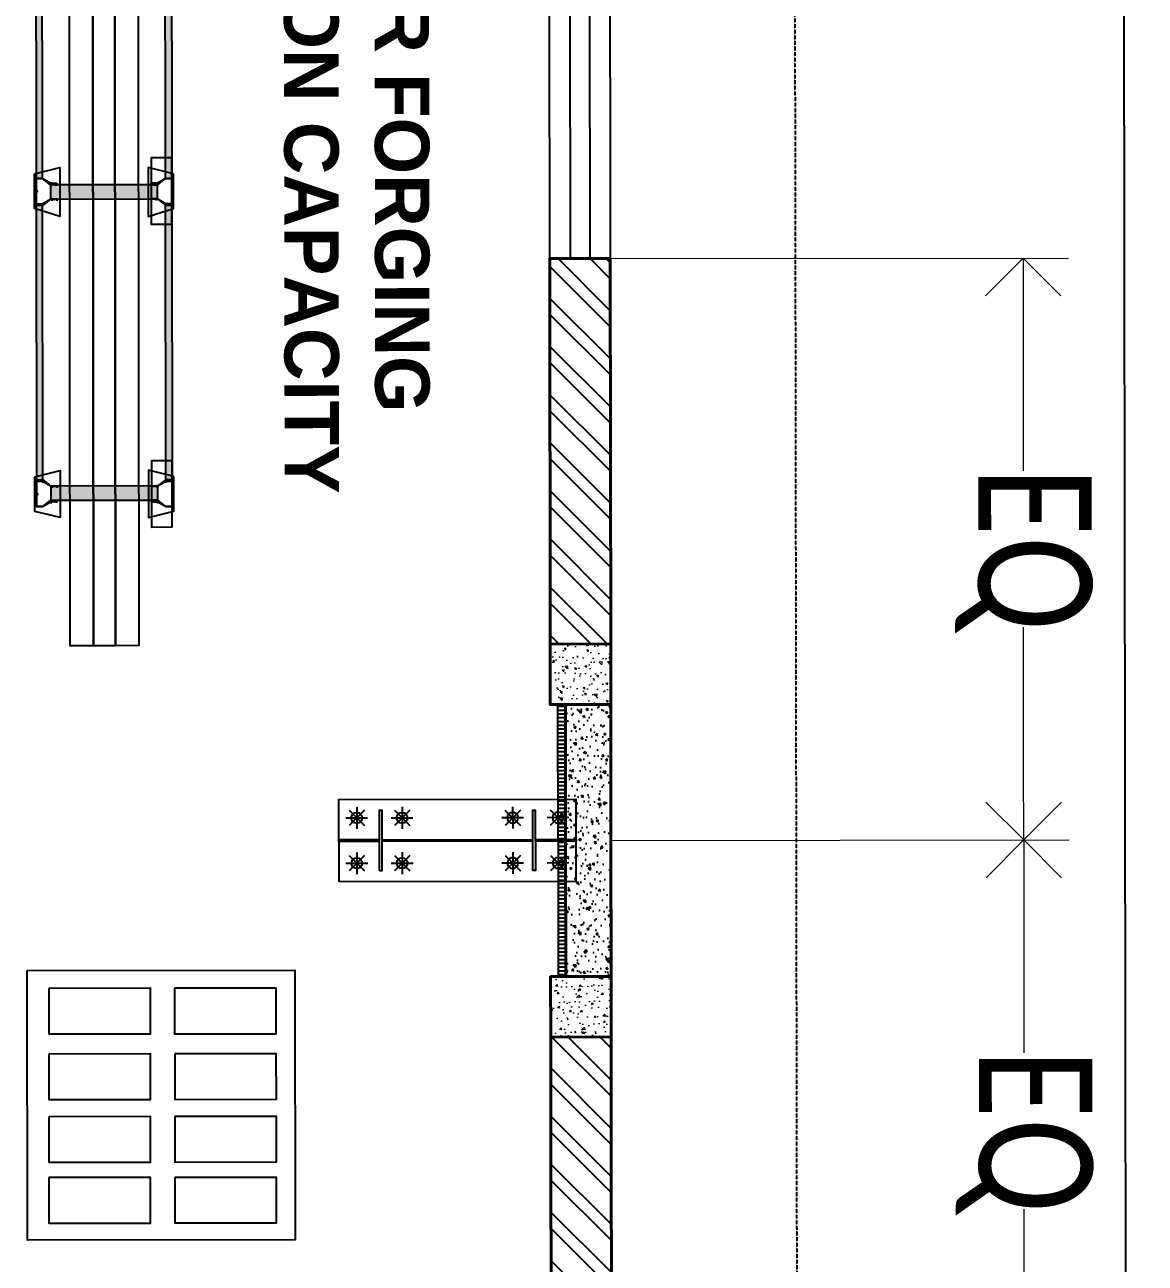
# Model space of a CAD drawing. Header units: feet. Extents: x -99009 to 3252343, y -11094690 to 9035152.
# Drawn here: x 2527069 to 2530777, y -1951585 to -1947488 of the extents above; entities that cross this region are included whole.
import ezdxf

# ---------------------------------------------------------------- set-up
doc = ezdxf.new("R2010")
doc.units = ezdxf.units.FT
doc.header["$PDSIZE"] = -1
doc.linetypes.add('HIDDEN', pattern=[0.375, 0.25, -0.125])
for name, color, linetype in [('1', 1, 'Continuous'), ('HATCH', 252, 'Continuous'), ('K-LINE', 7, 'Continuous'), ('TEXT DETAILS', 190, 'Continuous'), ('WALL DIMENSIONS', 40, 'Continuous'), ('WINDOW', 5, 'Continuous')]:
    doc.layers.add(name, color=color, linetype=linetype)
for name, color, linetype, lineweight in [('DIMENTIONS', 33, 'Continuous', 15), ('ELEVATION', 2, 'Continuous', 25), ('RCC', 3, 'Continuous', 40), ('ROAD', 134, 'Continuous', 0), ('WALL', 10, 'Continuous', 40)]:
    doc.layers.add(name, color=color, linetype=linetype, lineweight=lineweight)
doc.layers.add('HATCH WALL', color=7, linetype='Continuous', true_color=0x7d7d7d)
doc.styles.add('CALIBRI', font='calibri.ttf', dxfattribs={"width": 0.8})
doc.styles.get("Standard").update_dxf_attribs({"font": 'GOTHICB.TTF'})
doc.dimstyles.new('MERAKI 150', dxfattribs={"dimtxt": 375, "dimasz": 250, "dimexe": 150, "dimexo": 0, "dimgap": 0, "dimtad": 0, "dimdec": 0, "dimzin": 0, "dimdsep": 46, "dimtxsty": 'CALIBRI', "dimblk": 'OPEN90', "dimcen": 0, "dimclrd": 8, "dimclre": 8, "dimclrt": 256, "dimadec": 0, "dimazin": 0, "dimtfac": 1, "dimtdec": 0, "dimtix": 1, "dimtofl": 0, "dimtmove": 0, "dimatfit": 0, "dimldrblk": 'OPEN90', "dimfxl": 1, "dimtolj": 1, "dimtzin": 0, "dimlwd": -1, "dimlwe": -1, "dimarcsym": 1})
pattern_1 = [(270, (-3125, -67.5), (12.5, -5e-15), [])]
pattern_2 = [(45, (612769.12, -85329.73), (-79.549513, 79.549513), []), (45, (612822.15, -85329.73), (-79.549513, 79.549513), [])]
pattern_3 = [(230, (46526.59, -1654.01), (-71.72602, 6.27521), [7.5, -82.5]), (175, (46526.59, -1654.01), (13.87513, -75.21921), [6, -66]), (280.45144, (46520.61, -1653.485), (-57.85088, -68.944), [6.37402, -70.11421]), (226.1842, (46526.59, -1674.01), (-106.72413, 16.55193), [11.25, -123.75]), (276.63564, (46517.7, -1672.63), (-93.4662, -97.41186), [9.56103, -105.17138]), (171.18416, (46526.59, -1674.01), (-93.4662, -97.41186), [9, -99]), (201, (46516.59, -1669.01), (-59.690705, 40.26189), [7.5, -82.5]), (146, (46516.59, -1669.01), (-24.33153, -72.515), [6, -66]), (251.45144, (46511.615, -1665.65), (-84.02224, -32.25312), [6.37402, -70.11421]), (217.5, (46526.59, -1654.008), (-1.215986, -33.289385), [0, -65.2, 0, -67, 0, -66.25]), (187.5, (46526.59, -1654.008), (-26.306954, -39.44117), [0, -38.2, 0, -63.7, 0, -25.25]), (147.5, (46548.89, -1654.008), (-53.382244, 2.255487), [0, -25, 0, -78, 0, -103.5]), (137.5, (46558.89, -1654.01), (-58.318617, -10.0105), [0, -32.5, 0, -51.8, 0, -73.5])]

# ---------------------------------------------------------------- blocks, each defined once
blk = doc.blocks.new('_Open90')
at = {"color": 0, "linetype": 'ByBlock', "lineweight": -2}
for p, q in [((-0.5, 0.5), (0, 0)), ((0, 0), (-1, 0)), ((0, 0), (-0.5, -0.5))]:
    blk.add_line(p, q, dxfattribs=at)
blk = doc.blocks.new('*D177')
at = {"layer": 'Defpoints', "color": 0, "transparency": 16777216}
for p in [(1926, 1366.2), (0, 0), (1926, 0)]:
    blk.add_point(p, dxfattribs=at)
at = {"layer": 'DIMENTIONS', "color": 8, "transparency": 16777216}
for p, q in [((0, 0), (0, 1516.2)), ((1926, 0), (1926, 1516.2)), ((250, 1366.2), (704.2, 1366.2)), ((1676, 1366.2), (1221.8, 1366.2))]:
    blk.add_line(p, q, dxfattribs=at)
at = {"layer": 'DIMENTIONS', "color": 8, "linetype": 'ByBlock', "transparency": 16777216, "xscale": 250, "yscale": 250, "zscale": 250}
for p, rotation in [((0, 1366.2), 179.9999999999762), ((1926, 1366.2), 359.9999999999762)]:
    blk.add_blockref('_Open90', p, dxfattribs=dict(at, rotation=rotation))
at = {"layer": 'DIMENTIONS', "transparency": 16777216, "insert": (963, 1366.2), "char_height": 375, "attachment_point": 5, "style": 'CALIBRI'}
blk.add_mtext('\\A1;\\A1;EQ', dxfattribs=at)
blk = doc.blocks.new('*D178')
at = {"layer": 'Defpoints', "color": 0, "transparency": 16777216}
for p in [(4325, 1366.2), (4325, 0), (6250, 0)]:
    blk.add_point(p, dxfattribs=at)
at = {"layer": 'DIMENTIONS', "color": 8, "transparency": 16777216}
for p, q in [((4325, 0), (4325, 1516.2)), ((6250, 0), (6250, 1516.2)), ((4575, 1366.2), (5028.7, 1366.2)), ((6000, 1366.2), (5546.3, 1366.2))]:
    blk.add_line(p, q, dxfattribs=at)
at = {"layer": 'DIMENTIONS', "color": 8, "linetype": 'ByBlock', "transparency": 16777216, "xscale": 250, "yscale": 250, "zscale": 250}
for p, rotation in [((4325, 1366.2), 179.9999999983568), ((6250, 1366.2), 359.9999999983567)]:
    blk.add_blockref('_Open90', p, dxfattribs=dict(at, rotation=rotation))
at = {"layer": 'DIMENTIONS', "transparency": 16777216, "insert": (5287.5, 1366.2), "char_height": 375, "attachment_point": 5, "rotation": 360, "style": 'CALIBRI'}
blk.add_mtext('\\A1;\\A1;EQ', dxfattribs=at)
blk = doc.blocks.new('W-3')
for p, q in [((1200, 32.5), (-1200, 32.5)), ((1200, -32.5), (-1200, -32.5))]:
    blk.add_line(p, q)
blk.add_lwpolyline([(-1200, 100), (1200, 100), (1200, -100), (-1200, -100)], close=True)
blk = doc.blocks.new('RCC COLUMN')
at = {"layer": 'ROAD'}
h = blk.add_hatch(dxfattribs=at)
h.set_pattern_fill('AR-CONC', color=252, scale=10)
h.set_pattern_definition([(50, (-23146.816, 205572.735), (71.726018, -6.275213), [7.5, -82.5]), (355, (-23146.82, 205572.735), (-13.875133, 75.219213), [6, -66]), (100.451444, (-23140.84, 205572.21), (57.850885, 68.944), [6.37402, -70.11421]), (46.1842, (-23146.82, 205592.735), (106.724133, -16.551928), [11.25, -123.75]), (96.635635, (-23137.92, 205591.36), (93.466195, 97.41186), [9.561034, -105.171376]), (351.184164, (-23146.82, 205592.73), (93.466195, 97.41186), [9, -99]), (21, (-23136.816, 205587.735), (59.690705, -40.261889), [7.5, -82.5]), (326, (-23136.82, 205587.735), (24.331533, 72.515005), [6, -66]), (71.451445, (-23131.84, 205584.38), (84.022238, 32.253115), [6.37402, -70.11421]), (37.5, (-23146.816, 205572.735), (1.2159855, 33.2893854), [0, -65.2, 0, -67, 0, -66.25]), (7.5, (-23146.816, 205572.735), (26.306954, 39.441171), [0, -38.2, 0, -63.7, 0, -25.25]), (327.5, (-23169.116, 205572.735), (53.3822436, -2.2554872), [0, -25, 0, -78, 0, -103.5]), (317.5, (-23179.116, 205572.735), (58.318617, 10.010498), [0, -32.5, 0, -51.8, 0, -73.5])])
h.paths.add_polyline_path([(-100, -115), (100, -115), (100, 85), (-100, 85)])
at = {"layer": 'RCC'}
blk.add_lwpolyline([(-100, -115), (100, -115), (100, 85), (-100, 85)], close=True, dxfattribs=at)
blk = doc.blocks.new('W')
at = {"layer": 'TEXT DETAILS', "linetype": 'HIDDEN', "ltscale": 0.5}
blk.add_lwpolyline([(0, 0), (0, -500)], dxfattribs=at)
at = {"layer": 'TEXT DETAILS'}
blk.add_circle((0, -753), 253, dxfattribs=at)
at = {"layer": 'TEXT DETAILS', "insert": (0, -753), "char_height": 250, "width": 261.905, "attachment_point": 5, "style": 'CALIBRI'}
blk.add_mtext('W', dxfattribs=at)
blk = doc.blocks.new('RM Stand 1')
at = {"transparency": 33554687}
for color, points in [(256, [(736127.3, -1125512.3), (737040.4, -1125491.4), (736127.3, -1125491.4)]), (256, [(736127.3, -1125512.3), (737040.4, -1125512.3), (737040.4, -1125491.4)]), (256, [(737129.1, -1125512.3), (738036.9, -1125491.4), (737129.1, -1125491.4)]), (256, [(737129.1, -1125512.3), (738036.9, -1125512.3), (738036.9, -1125491.4)]), (1, [(737108.2, -1125893.2), (737061.2, -1125538.4), (737061.2, -1125893.2)]), (1, [(737108.2, -1125893.2), (737108.2, -1125538.4), (737061.2, -1125538.4)]), (1, [(737108.2, -1125893.2), (737061.2, -1125538.4), (737061.2, -1125893.2)]), (1, [(737108.2, -1125893.2), (737108.2, -1125538.4), (737061.2, -1125538.4)]), (1, [(738104.7, -1125893.2), (738057.7, -1125538.4), (738057.7, -1125893.2)]), (1, [(738104.7, -1125893.2), (738104.7, -1125538.4), (738057.7, -1125538.4)]), (256, [(736127.3, -1125940.1), (737040.4, -1125919.2), (736127.3, -1125919.2)]), (256, [(736127.3, -1125940.1), (737040.4, -1125940.1), (737040.4, -1125919.2)]), (256, [(737129.1, -1125940.1), (738036.9, -1125919.2), (737129.1, -1125919.2)]), (256, [(737129.1, -1125940.1), (738036.9, -1125940.1), (738036.9, -1125919.2)])]:
    blk.add_hatch(color=color, dxfattribs=at).paths.add_polyline_path(points)
for points in [[(736127.3, -1125491.4), (737040.4, -1125491.4), (737040.4, -1125512.3), (736127.3, -1125512.3), (736127.3, -1125491.4), (736038.6, -1125491.4)], [(736972.5, -1125491.4), (736972.5, -1125559.3), (737191.7, -1125559.3), (737191.7, -1125491.4), (736972.5, -1125491.4)], [(736972.5, -1125491.4), (736972.5, -1125559.3), (737191.7, -1125559.3), (737191.7, -1125491.4), (736972.5, -1125491.4)], [(737024.7, -1125486.2), (737003.8, -1125569.7), (737165.6, -1125569.7), (737139.5, -1125486.2), (737024.7, -1125486.2)], [(737024.7, -1125486.2), (737003.8, -1125569.7), (737165.6, -1125569.7), (737139.5, -1125486.2), (737024.7, -1125486.2)], [(737040.4, -1125491.4), (737129.1, -1125491.4)], [(737040.4, -1125512.3), (737040.4, -1125491.4), (737040.4, -1125512.3)], [(737040.4, -1125491.4), (737076.9, -1125491.4), (737040.4, -1125491.4)], [(737129.1, -1125491.4), (738036.9, -1125491.4), (738036.9, -1125512.3), (737129.1, -1125512.3), (737129.1, -1125491.4), (737040.4, -1125491.4)], [(737040.4, -1125512.3), (737040.4, -1125491.4), (737040.4, -1125512.3)], [(737040.4, -1125491.4), (737076.9, -1125491.4), (737040.4, -1125491.4)], [(737061.2, -1125538.4), (737040.4, -1125512.3), (737056, -1125538.4)], [(737061.2, -1125538.4), (737040.4, -1125512.3), (737056, -1125538.4)], [(737076.9, -1125491.4), (737082.1, -1125491.4), (737076.9, -1125491.4)], [(737076.9, -1125491.4), (737082.1, -1125491.4), (737076.9, -1125491.4)], [(737082.1, -1125491.4), (737087.3, -1125491.4), (737082.1, -1125491.4)], [(737082.1, -1125491.4), (737087.3, -1125491.4), (737082.1, -1125491.4)], [(737123.8, -1125491.4), (737087.3, -1125491.4), (737129.1, -1125491.4)], [(737123.8, -1125491.4), (737087.3, -1125491.4), (737129.1, -1125491.4)], [(737123.8, -1125512.3), (737108.2, -1125538.4), (737129.1, -1125512.3)], [(737123.8, -1125512.3), (737108.2, -1125538.4), (737129.1, -1125512.3)], [(737123.8, -1125491.4), (737123.8, -1125512.3)], [(737123.8, -1125491.4), (737123.8, -1125512.3)], [(737129.1, -1125512.3), (737129.1, -1125491.4)], [(737129.1, -1125512.3), (737129.1, -1125491.4)], [(737974.3, -1125491.4), (737974.3, -1125559.3), (738193.4, -1125559.3), (738193.4, -1125491.4), (737974.3, -1125491.4)], [(738026.4, -1125486.2), (738005.6, -1125569.7), (738162.1, -1125569.7), (738141.2, -1125486.2), (738026.4, -1125486.2)], [(738036.9, -1125491.4), (738125.6, -1125491.4)], [(738036.9, -1125491.4), (738036.9, -1125512.3)], [(738042.1, -1125491.4), (738078.6, -1125491.4), (738036.9, -1125491.4)], [(738036.9, -1125512.3), (738057.7, -1125538.4)], [(738036.9, -1125512.3), (738042.1, -1125512.3)], [(738042.1, -1125512.3), (738042.1, -1125491.4)], [(738057.7, -1125538.4), (738042.1, -1125512.3)], [(738042.1, -1125512.3), (738047.3, -1125512.3)], [(738078.6, -1125491.4), (738083.8, -1125491.4), (738078.6, -1125491.4)], [(738083.8, -1125491.4), (738089, -1125491.4), (738083.8, -1125491.4)], [(738089, -1125491.4), (738125.6, -1125491.4), (738089, -1125491.4)], [(738125.6, -1125512.3), (738104.7, -1125538.4)], [(738109.9, -1125538.4), (738125.6, -1125512.3)], [(738125.6, -1125491.4), (738125.6, -1125512.3), (738125.6, -1125491.4)], [(737056, -1125543.6), (737061.2, -1125543.6), (737061.2, -1125538.4)], [(737056, -1125543.6), (737056, -1125538.4)], [(737056, -1125543.6), (737061.2, -1125543.6), (737061.2, -1125538.4)], [(737056, -1125543.6), (737056, -1125538.4)], [(737056, -1125554), (737061.2, -1125554), (737061.2, -1125548.8), (737061.2, -1125543.6)], [(737056, -1125543.6), (737056, -1125548.8), (737056, -1125554)], [(737056, -1125543.6), (737061.2, -1125543.6)], [(737056, -1125554), (737061.2, -1125554), (737061.2, -1125548.8), (737061.2, -1125543.6)], [(737056, -1125543.6), (737056, -1125548.8), (737056, -1125554)], [(737056, -1125543.6), (737061.2, -1125543.6)], [(737061.2, -1125554), (737056, -1125554), (737056, -1125559.3)], [(737061.2, -1125554), (737061.2, -1125559.3), (737056, -1125559.3)], [(737061.2, -1125554), (737056, -1125554), (737056, -1125559.3)], [(737061.2, -1125554), (737061.2, -1125559.3), (737056, -1125559.3)], [(737108.2, -1125893.2), (737108.2, -1125538.4), (737061.2, -1125538.4), (737061.2, -1125893.2), (737108.2, -1125893.2)], [(737108.2, -1125893.2), (737108.2, -1125538.4), (737061.2, -1125538.4), (737061.2, -1125893.2), (737108.2, -1125893.2)], [(737108.2, -1125538.4), (737108.2, -1125543.6), (737108.2, -1125538.4)], [(737108.2, -1125538.4), (737108.2, -1125543.6), (737108.2, -1125538.4)], [(737108.2, -1125554), (737108.2, -1125548.8), (737108.2, -1125543.6), (737108.2, -1125548.8), (737108.2, -1125554)], [(737108.2, -1125543.6), (737113.4, -1125543.6)], [(737108.2, -1125543.6), (737113.4, -1125543.6)], [(737108.2, -1125554), (737108.2, -1125548.8), (737108.2, -1125543.6), (737108.2, -1125548.8), (737108.2, -1125554)], [(737108.2, -1125543.6), (737113.4, -1125543.6)], [(737108.2, -1125543.6), (737113.4, -1125543.6)], [(737108.2, -1125554), (737108.2, -1125559.3), (737108.2, -1125554)], [(737108.2, -1125554), (737108.2, -1125559.3), (737108.2, -1125554)], [(738057.7, -1125543.6), (738057.7, -1125538.4), (738057.7, -1125543.6)], [(738104.7, -1125893.2), (738104.7, -1125538.4), (738057.7, -1125538.4), (738057.7, -1125893.2), (738104.7, -1125893.2)], [(738057.7, -1125554), (738057.7, -1125548.8), (738057.7, -1125543.6), (738057.7, -1125548.8), (738057.7, -1125554)], [(738057.7, -1125543.6), (738063, -1125543.6)], [(738057.7, -1125554), (738057.7, -1125559.3), (738057.7, -1125554)], [(738104.7, -1125538.4), (738109.9, -1125538.4)], [(738104.7, -1125538.4), (738104.7, -1125543.6)], [(738109.9, -1125538.4), (738109.9, -1125543.6), (738104.7, -1125543.6)], [(738104.7, -1125554), (738109.9, -1125554), (738109.9, -1125548.8), (738109.9, -1125543.6)], [(738104.7, -1125543.6), (738104.7, -1125548.8), (738104.7, -1125554)], [(738104.7, -1125543.6), (738109.9, -1125543.6)], [(738109.9, -1125554), (738104.7, -1125554), (738104.7, -1125559.3)], [(738109.9, -1125554), (738109.9, -1125559.3), (738104.7, -1125559.3)], [(738109.9, -1125538.4), (738115.1, -1125538.4)], [(737108.2, -1125559.3), (737113.4, -1125559.3)], [(737108.2, -1125559.3), (737113.4, -1125559.3)], [(738057.7, -1125559.3), (738063, -1125559.3)], [(732584.7, -1125679.2), (738584.7, -1125679.2), (738584.7, -1125601), (732584.7, -1125601), (732584.7, -1125679.2)], [(732584.7, -1125752.3), (738584.7, -1125752.3), (738584.7, -1125679.2), (732584.7, -1125679.2), (732584.7, -1125752.3)], [(732584.7, -1125830.6), (738584.7, -1125830.6), (738584.7, -1125752.3), (732584.7, -1125752.3), (732584.7, -1125830.6)], [(737024.7, -1125945.3), (737003.8, -1125861.9), (737165.6, -1125861.9), (737139.5, -1125945.3), (737024.7, -1125945.3)], [(737024.7, -1125945.3), (737003.8, -1125861.9), (737165.6, -1125861.9), (737139.5, -1125945.3), (737024.7, -1125945.3)], [(737061.2, -1125877.5), (737056, -1125877.5), (737056, -1125872.3)], [(737061.2, -1125877.5), (737061.2, -1125872.3), (737056, -1125872.3)], [(737061.2, -1125877.5), (737056, -1125877.5), (737056, -1125872.3)], [(737061.2, -1125877.5), (737061.2, -1125872.3), (737056, -1125872.3)], [(737056, -1125877.5), (737061.2, -1125877.5), (737061.2, -1125882.7), (737061.2, -1125887.9)], [(737056, -1125887.9), (737056, -1125882.7), (737056, -1125877.5)], [(737056, -1125877.5), (737061.2, -1125877.5), (737061.2, -1125882.7), (737061.2, -1125887.9)], [(737056, -1125887.9), (737056, -1125882.7), (737056, -1125877.5)], [(737108.2, -1125877.5), (737108.2, -1125872.3), (737108.2, -1125877.5)], [(737108.2, -1125872.3), (737113.4, -1125872.3)], [(737108.2, -1125877.5), (737108.2, -1125872.3), (737108.2, -1125877.5)], [(737108.2, -1125872.3), (737113.4, -1125872.3)], [(737108.2, -1125877.5), (737108.2, -1125882.7), (737108.2, -1125887.9), (737108.2, -1125882.7), (737108.2, -1125877.5)], [(737108.2, -1125877.5), (737108.2, -1125882.7), (737108.2, -1125887.9), (737108.2, -1125882.7), (737108.2, -1125877.5)], [(738026.4, -1125945.3), (738005.6, -1125861.9), (738162.1, -1125861.9), (738141.2, -1125945.3), (738026.4, -1125945.3)], [(738057.7, -1125877.5), (738057.7, -1125872.3), (738057.7, -1125877.5)], [(738057.7, -1125872.3), (738063, -1125872.3)], [(738057.7, -1125877.5), (738057.7, -1125882.7), (738057.7, -1125887.9), (738057.7, -1125882.7), (738057.7, -1125877.5)], [(738109.9, -1125877.5), (738104.7, -1125877.5), (738104.7, -1125872.3)], [(738109.9, -1125877.5), (738109.9, -1125872.3), (738104.7, -1125872.3)], [(738104.7, -1125877.5), (738109.9, -1125877.5), (738109.9, -1125882.7), (738109.9, -1125887.9)], [(738104.7, -1125887.9), (738104.7, -1125882.7), (738104.7, -1125877.5)], [(736127.3, -1125940.1), (737040.4, -1125940.1), (737040.4, -1125919.2), (736127.3, -1125919.2), (736127.3, -1125940.1)], [(737061.2, -1125893.2), (737040.4, -1125919.2), (737056, -1125893.2)], [(737061.2, -1125893.2), (737040.4, -1125919.2), (737056, -1125893.2)], [(737040.4, -1125919.2), (737040.4, -1125940.1), (737040.4, -1125919.2)], [(737040.4, -1125919.2), (737040.4, -1125940.1), (737040.4, -1125919.2)], [(737056, -1125887.9), (737061.2, -1125887.9)], [(737056, -1125887.9), (737061.2, -1125887.9), (737061.2, -1125893.2)], [(737056, -1125887.9), (737056, -1125893.2)], [(737056, -1125887.9), (737061.2, -1125887.9)], [(737056, -1125887.9), (737061.2, -1125887.9), (737061.2, -1125893.2)], [(737056, -1125887.9), (737056, -1125893.2)], [(737108.2, -1125887.9), (737113.4, -1125887.9)], [(737108.2, -1125893.2), (737108.2, -1125887.9), (737108.2, -1125893.2)], [(737108.2, -1125887.9), (737113.4, -1125887.9)], [(737108.2, -1125887.9), (737113.4, -1125887.9)], [(737108.2, -1125893.2), (737108.2, -1125887.9), (737108.2, -1125893.2)], [(737108.2, -1125887.9), (737113.4, -1125887.9)], [(737123.8, -1125919.2), (737108.2, -1125893.2), (737129.1, -1125919.2)], [(737123.8, -1125919.2), (737108.2, -1125893.2), (737129.1, -1125919.2)], [(737123.8, -1125940.1), (737123.8, -1125919.2)], [(737123.8, -1125940.1), (737123.8, -1125919.2)], [(737129.1, -1125919.2), (737129.1, -1125940.1)], [(737129.1, -1125940.1), (738036.9, -1125940.1), (738036.9, -1125919.2), (737129.1, -1125919.2), (737129.1, -1125940.1)], [(737129.1, -1125919.2), (737129.1, -1125940.1)], [(738036.9, -1125919.2), (738057.7, -1125893.2)], [(738036.9, -1125919.2), (738042.1, -1125919.2)], [(738036.9, -1125940.1), (738036.9, -1125919.2)], [(738057.7, -1125893.2), (738042.1, -1125919.2)], [(738042.1, -1125919.2), (738047.3, -1125919.2)], [(738042.1, -1125919.2), (738042.1, -1125940.1)], [(738057.7, -1125887.9), (738063, -1125887.9)], [(738057.7, -1125887.9), (738057.7, -1125893.2), (738057.7, -1125887.9)], [(738104.7, -1125887.9), (738109.9, -1125887.9)], [(738104.7, -1125893.2), (738104.7, -1125887.9)], [(738109.9, -1125893.2), (738109.9, -1125887.9), (738104.7, -1125887.9)], [(738125.6, -1125919.2), (738104.7, -1125893.2)], [(738104.7, -1125893.2), (738109.9, -1125893.2)], [(738109.9, -1125893.2), (738125.6, -1125919.2)], [(738109.9, -1125893.2), (738115.1, -1125893.2)], [(738125.6, -1125940.1), (738125.6, -1125919.2), (738125.6, -1125940.1)], [(737040.4, -1125940.1), (737129.1, -1125940.1)], [(737040.4, -1125940.1), (737076.9, -1125940.1), (737040.4, -1125940.1)], [(737040.4, -1125940.1), (737129.1, -1125940.1)], [(737040.4, -1125940.1), (737076.9, -1125940.1), (737040.4, -1125940.1)], [(737082.1, -1125934.9), (737076.9, -1125940.1), (737082.1, -1125940.1)], [(737082.1, -1125934.9), (737076.9, -1125940.1), (737082.1, -1125940.1)], [(737082.1, -1125934.9), (737087.3, -1125940.1), (737082.1, -1125940.1)], [(737082.1, -1125934.9), (737087.3, -1125940.1), (737082.1, -1125940.1)], [(737123.8, -1125940.1), (737087.3, -1125940.1), (737129.1, -1125940.1)], [(737123.8, -1125940.1), (737087.3, -1125940.1), (737129.1, -1125940.1)], [(738036.9, -1125940.1), (738125.6, -1125940.1)], [(738042.1, -1125940.1), (738078.6, -1125940.1), (738036.9, -1125940.1)], [(738083.8, -1125934.9), (738078.6, -1125940.1), (738083.8, -1125940.1)], [(738083.8, -1125934.9), (738089, -1125940.1), (738083.8, -1125940.1)], [(738089, -1125940.1), (738125.6, -1125940.1), (738089, -1125940.1)]]:
    blk.add_lwpolyline(points, dxfattribs=at)
blk = doc.blocks.new('m30ab')
at = {"color": 7}
for p, q in [((-100, 100.9), (-49.1, 50)), ((-49.1, 100.9), (-100, 50)), ((-74.5, 111.5), (-74.5, 39.5)), ((50, 100.9), (100.9, 50)), ((100.9, 100.9), (50, 50)), ((75.5, 111.5), (75.5, 39.5)), ((-110.5, 75.5), (-38.5, 75.5)), ((39.5, 75.5), (111.5, 75.5)), ((-74.5, -38.5), (-74.5, -110.5)), ((75.5, -38.5), (75.5, -110.5)), ((-110.5, -74.5), (-38.5, -74.5)), ((-100, -49.1), (-49.1, -100)), ((-49.1, -49.1), (-100, -100)), ((39.5, -74.5), (111.5, -74.5)), ((50, -49.1), (100.9, -100)), ((100.9, -49.1), (50, -100))]:
    blk.add_line(p, q, dxfattribs=at)
for centre in [(-74.5, 75.5), (75.5, 75.5), (-74.5, -74.5), (75.5, -74.5)]:
    blk.add_circle(centre, 18, dxfattribs=at)
blk = doc.blocks.new('FD830J')
at = {"color": 1}
blk.add_lwpolyline([(928669.3, 407578.9), (927883.3, 407578.9), (927883.3, 407308.9), (928669.3, 407308.9)], close=True, dxfattribs=at)
at = {"color": 3}
blk.add_lwpolyline([(928534.3, 407543.9), (928534.3, 407343.9), (928526.3, 407343.9), (928526.3, 407441.4), (928026.3, 407441.4), (928026.3, 407343.9), (928018.3, 407343.9), (928018.3, 407543.9), (928026.3, 407543.9), (928026.3, 407446.4), (928526.3, 407446.4), (928526.3, 407543.9)], close=True, dxfattribs=at)
at = {"color": 4}
for points in [[(928018.3, 407446.4), (928018.3, 407441.4), (927883.3, 407441.4), (927883.3, 407446.4)], [(928534.3, 407446.4), (928534.3, 407441.4), (928669.3, 407441.4), (928669.3, 407446.4)]]:
    blk.add_lwpolyline(points, close=True, dxfattribs=at)
at = {"color": 1, "xscale": -1, "rotation": 179.9999999999999}
blk.add_blockref('m30ab', (928017.8, 407444.4), dxfattribs=at)
at = {"color": 1, "rotation": 180}
blk.add_blockref('m30ab', (928534.8, 407444.4), dxfattribs=at)
blk = doc.blocks.new('WALL W SIDE')
at = {"layer": 'HATCH'}
h = blk.add_hatch(dxfattribs=at)
h.set_pattern_fill('ANSI31', color=256, scale=100, angle=225)
h.set_pattern_definition(pattern_1)
h.paths.add_polyline_path([(0, -150), (450, -150), (450, -175), (0, -175)])
h = blk.add_hatch(dxfattribs=at)
h.set_pattern_fill('ANSI31', color=256, scale=100, angle=315)
h.set_pattern_definition(pattern_1)
h.paths.add_polyline_path([(6250, -150), (5800, -150), (5800, -175), (6250, -175)])
at = {"layer": 'HATCH WALL'}
h = blk.add_hatch(dxfattribs=at)
h.set_pattern_fill('ANSI32', color=256, scale=300, style=0)
h.set_pattern_definition(pattern_2)
h.paths.add_polyline_path([(5600, -200), (4325, -200), (4325, 0), (5600, 0)])
h = blk.add_hatch(dxfattribs=at)
h.set_pattern_fill('ANSI32', color=256, scale=300, style=0)
h.set_pattern_definition(pattern_2)
h.paths.add_polyline_path([(1925, -200), (650, -200), (650, 0), (1925, 0)])
at = {"layer": 'WALL DIMENSIONS'}
h = blk.add_hatch(dxfattribs=at)
h.set_pattern_fill('AR-CONC', color=252, scale=10, angle=180)
h.set_pattern_definition(pattern_3)
h.paths.add_polyline_path([(450, 0), (0, 0), (0, -150), (450, -150)])
h = blk.add_hatch(dxfattribs=at)
h.set_pattern_fill('AR-CONC', color=252, scale=10, angle=360)
h.set_pattern_definition(pattern_3)
h.paths.add_polyline_path([(5800, 0), (6250, 0), (6250, -150), (5800, -150)])
at = {"layer": 'ELEVATION'}
for points in [[(0, -175), (450, -175), (450, -150), (0, -150)], [(6250, -175), (5800, -175), (5800, -150), (6250, -150)]]:
    blk.add_lwpolyline(points, dxfattribs=at)
at = {"layer": 'RCC'}
for points in [[(0, -150), (450, -150), (450, 0), (0, 0)], [(6250, -150), (5800, -150), (5800, 0), (6250, 0)]]:
    blk.add_lwpolyline(points, dxfattribs=at)
at = {"layer": 'WALL'}
for points in [[(5600, -200), (4325, -200), (4325, 0), (5600, 0)], [(1925, -200), (650, -200), (650, 0), (1925, 0)]]:
    blk.add_lwpolyline(points, close=True, dxfattribs=at)
at = {"xscale": -1, "rotation": 180}
blk.add_blockref('RCC COLUMN', (550, -115), dxfattribs=at)
at = {"rotation": 180}
blk.add_blockref('RCC COLUMN', (5700, -115), dxfattribs=at)
blk.add_blockref('W', (3125, -200))
at = {"layer": 'WINDOW', "rotation": 180}
blk.add_blockref('W-3', (3125, -100), dxfattribs=at)
at = {"layer": 'DIMENTIONS'}
for p1, p2, distance, picture, middle in [((0, 0), (1926, 0), 1366.2, '*D177', (963, 1366.2)), ((6250, 0), (4325, 0), -1366.2, '*D178', (5287.5, 1366.2))]:
    dim = blk.add_aligned_dim(p1=p1, p2=p2, distance=distance, text='\\A1;EQ', dimstyle='MERAKI 150', override={"dimtxsty": 'CALIBRI'}, dxfattribs=at)
    dim.commit()
    dim.dimension.update_dxf_attribs({"geometry": picture, "text_midpoint": middle})

msp = doc.modelspace()

# ---------------------------------------------------------------- linework, layer by layer
msp.add_lwpolyline([(2399418.96967, -1877847.67055), (2530627.71938, -1877471.10847), (2530777.44027, -2009341.13689), (2399568.69056, -2009717.69897)], close=True)
at = {"layer": '1'}
msp.add_arc((2520410.24778, -1978395.99612), 100000, 84.1346387202, 194.3871675539, dxfattribs=at)
at = {"layer": 'ELEVATION', "linetype": 'HIDDEN'}
msp.add_lwpolyline([(2529489.72448, -1893835.93596), (2529504.82485, -1907135.92729), (2520325.31233, -1907146.34951), (2520330.81886, -1911996.34638), (2529565.81291, -1911985.86127), (2529702.62054, -2004963.77257)], dxfattribs=at)
at = {"layer": 'K-LINE', "transparency": 33554687}
msp.add_lwpolyline([(2527077.37703, -1950617.0124), (2527963.11845, -1950616.00676), (2527964.13066, -1951507.5371), (2527078.38925, -1951508.54275), (2527077.37703, -1950617.0124)], dxfattribs=at)
at = {"layer": 'K-LINE', "color": 1}
for points in [[(2527148.66978, -1950675.95414), (2527148.84078, -1950826.55992), (2527485.25889, -1950826.17797), (2527485.0879, -1950675.57218)], [(2527565.28059, -1950675.48113), (2527565.45158, -1950826.08692), (2527901.8697, -1950825.70496), (2527901.6987, -1950675.09918)], [(2527148.91628, -1950893.06118), (2527149.08727, -1951043.66696), (2527485.50539, -1951043.28501), (2527485.33439, -1950892.67922)], [(2527565.52708, -1950892.58817), (2527565.69808, -1951043.19396), (2527902.11619, -1951042.812), (2527901.9452, -1950892.20622)], [(2527149.15167, -1951100.38862), (2527149.32267, -1951250.99441), (2527485.74078, -1951250.61245), (2527485.56979, -1951100.00666)], [(2527565.76248, -1951099.91562), (2527565.93347, -1951250.5214), (2527902.35159, -1951250.13944), (2527902.18059, -1951099.53366)], [(2527149.3804, -1951301.84831), (2527149.5514, -1951452.45409), (2527485.96951, -1951452.07213), (2527485.79852, -1951301.46635)], [(2527565.99121, -1951301.3753), (2527566.1622, -1951451.98109), (2527902.58032, -1951451.59913), (2527902.40932, -1951300.99334)]]:
    msp.add_lwpolyline(points, close=True, dxfattribs=at)

# ---------------------------------------------------------------- block references
at = {"color": 3, "rotation": 270.0650517140734}
msp.add_blockref('RM Stand 1', (3652209.80031, -1209678.72272), dxfattribs=at)
at = {"rotation": 180.0650517140735}
msp.add_blockref('FD830J', (3456314.27231, -1541688.87658), dxfattribs=at)
at = {"layer": 'WALL', "rotation": 270.0650517140735}
for p in [(2529002.08825, -1943936.5219), (2529009.18429, -1950186.51787)]:
    msp.add_blockref('WALL W SIDE', p, dxfattribs=at)

# ---------------------------------------------------------------- texts
at = {"transparency": 33554684, "insert": (2527920.53147, -1943507.22789), "char_height": 180, "width": 6383.4101245, "attachment_point": 7, "rotation": 270.06505171}
msp.add_mtext('\\pxqc;RM STORAGE AREA FOR FORGING \\PKURIMOTTO PRESS 120 TON CAPACITY', dxfattribs=at)

doc.saveas('drawing.dxf')
